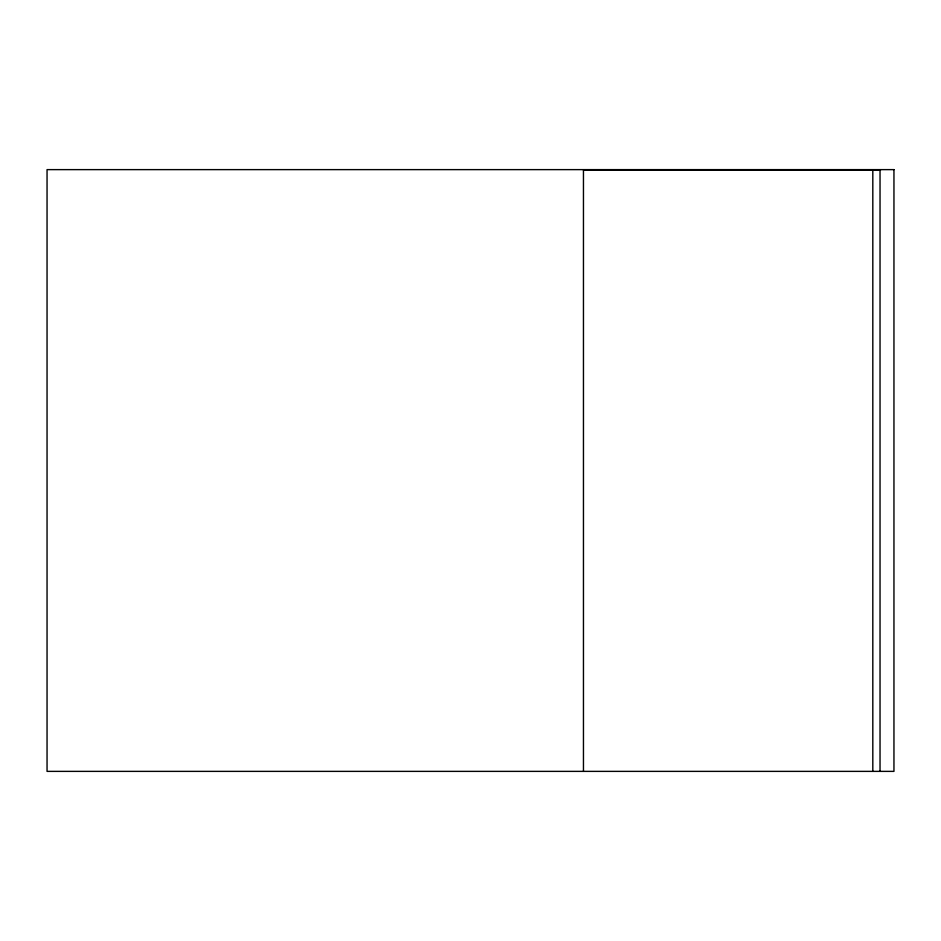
<?xml version="1.0" encoding="UTF-8"?>
<svg xmlns="http://www.w3.org/2000/svg" width="941" height="941" viewBox="0 0 941 941"><rect width="100%" height="100%" fill="white"/><g stroke="black" fill="none" stroke-linecap="round" stroke-linejoin="round"><path stroke-width="1.41" d="M880.505 170.192L583.455 170.192L583.455 771.373M880.035 169.627L880.035 771.373M872.813 170.192L872.813 771.373M893.95 169.627L47.05 169.627L47.05 771.373L893.95 771.373L893.95 169.627"/></g></svg>
